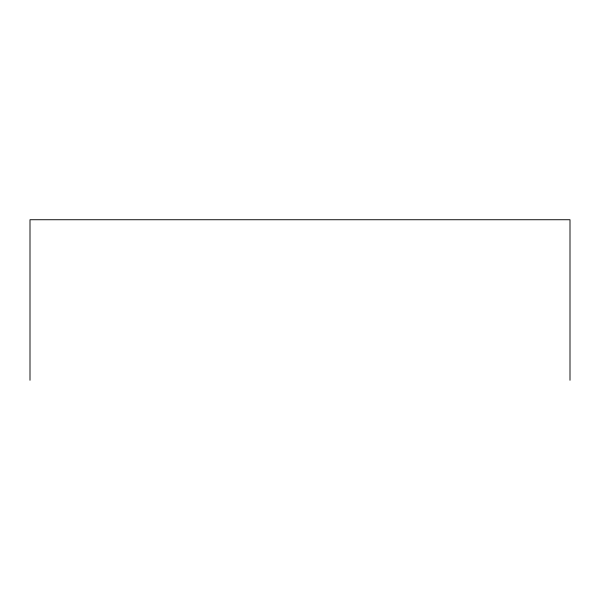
<?xml version="1.0" encoding="UTF-8"?>
<svg xmlns="http://www.w3.org/2000/svg" width="600" height="600" viewBox="0 0 600 600"><rect width="100%" height="100%" fill="white"/><g stroke="black" fill="none" stroke-linecap="round" stroke-linejoin="round"><path stroke-width="0.9" d="M570 380.265L570 219.735L30 219.735L30 380.265"/></g></svg>
